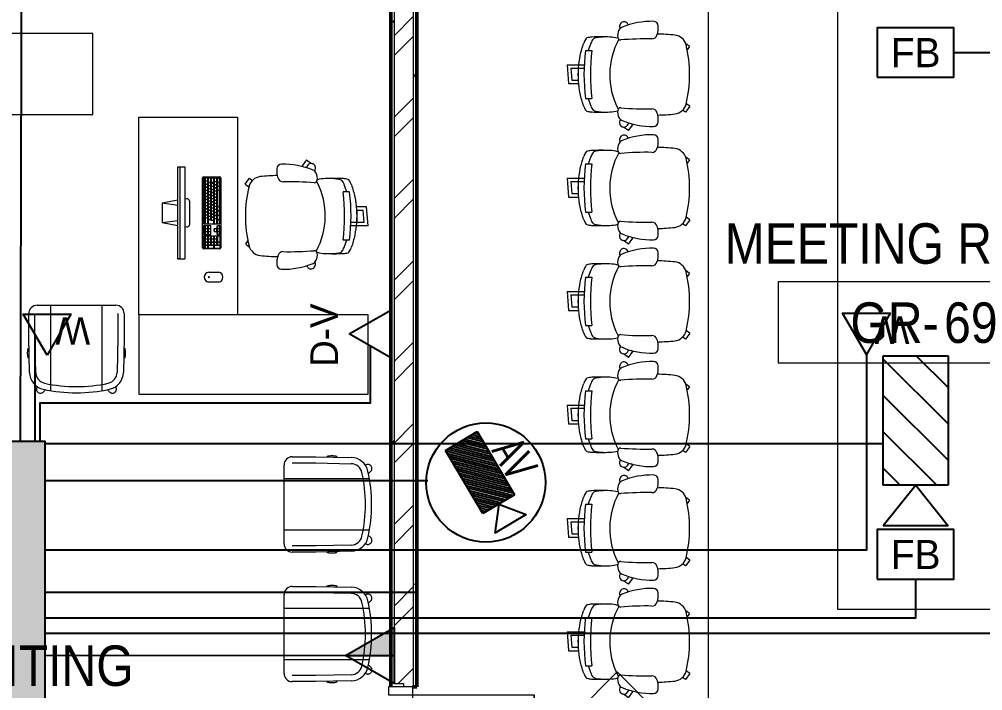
# Model space of a CAD drawing. Header units: millimetres. Extents: x -9358 to 257996, y -67499 to 9117.
# Drawn here: x 8328 to 14272, y -6478 to -2334 of the extents above; entities that cross this region are included whole.
import ezdxf
from ezdxf.enums import TextEntityAlignment as Align

# ---------------------------------------------------------------- set-up
doc = ezdxf.new("R2010")
doc.units = ezdxf.units.MM
doc.header["$LTSCALE"] = 1000
for name, color, linetype, lineweight in [('123', 2, 'Continuous', 9), ('A-DOOR', 8, 'Continuous', 9), ('A-DOOR-1', 8, 'Continuous', 18), ('A-DOR', 8, 'Continuous', 9), ('A-FRN', 8, 'Continuous', 9), ('A-GEN-MOD', 8, 'Continuous', 9), ('A-ROM-NAM', 8, 'Continuous', 9), ('A-TYP-WAL', 8, 'Continuous', 0), ('A-WAL-CLD', 8, 'Continuous', 9), ('A-WAL-CMU', 8, 'Continuous', 50), ('A-WAL-PAT-1', 8, 'Continuous', 9)]:
    doc.layers.add(name, color=color, linetype=linetype, lineweight=lineweight)
for name, color, linetype in [('CCTV', 4, 'Continuous'), ('DATANET', 4, 'Continuous'), ('E680G_SEC', 40, 'Continuous'), ('E680T_SEC', 2, 'Continuous'), ('LC-CABLE -10', 4, 'Continuous'), ('LC-DA-CIR', 4, 'Continuous'), ('LC-T-OUTLET', 4, 'Continuous')]:
    doc.layers.add(name, color=color, linetype=linetype)
doc.styles.add('Arial_5', font='arial.ttf', dxfattribs={"width": 0.85, "height": 200})
doc.styles.add('ROMANS', font='romans.shx', dxfattribs={"width": 0.75})
pattern_1 = [(0, (0, 0), (812.8, 203.2), [33.528, -576.072, 33.528, -576.072, -3251.2]), (0, (0, 0), (812.8, 203.2), [-1219.2, 33.528, -1185.672, 33.528, -576.072, -1422.4]), (0, (0, 0), (812.8, 203.2), [-3048, 33.528, -372.872, 33.528, -982.472]), (120, (304.8, 101.6), (-582.3764, 602.3054), [33.528, -576.072, 33.528, -576.072, -3251.2]), (120, (304.8, 101.6), (-582.3764, 602.3054), [-1219.2, 33.528, -1185.672, 33.528, -576.072, -1422.4]), (120, (304.8, 101.6), (-582.3764, 602.3054), [-3048, 33.528, -372.872, 33.528, -982.472]), (240, (406.4, 508), (-230.4236, -805.5054), [33.528, -576.072, 33.528, -576.072, -3251.2]), (240, (406.4, 508), (-230.4236, -805.5054), [-1219.2, 33.528, -1185.672, 33.528, -576.072, -1422.4]), (240, (406.4, 508), (-230.4236, -805.5054), [-3048, 33.528, -372.872, 33.528, -982.472])]

# ---------------------------------------------------------------- blocks, each defined once
blk = doc.blocks.new('M_Wall Tag - WALL TAG-12mm-1267109-01-Ground Floor Plan')
at = {"layer": 'A-TYP-WAL'}
for p, q in [((-6, 0), (0, 6)), ((0, 6), (6, 0)), ((-6, 0), (0, -6)), ((6, 0), (0, -6))]:
    blk.add_line(p, q, dxfattribs=at)
blk = doc.blocks.new('D-V BOX')
at = {"layer": 'LC-DA-CIR', "color": 3}
blk.add_lwpolyline([(-236.4, 0), (236.4, 0), (236.4, 305.3), (-236.4, 305.3)], close=True, dxfattribs=at)
blk.add_text('FB', height=180, dxfattribs=at).set_placement((-153.6, 61.4))
blk = doc.blocks.new('D-V')
at = {"color": 3}
blk.add_lwpolyline([(1.2, 256.5), (146.9, 0), (-146.9, 0), (1.2, 256.5)], dxfattribs=at)
at = {"layer": 'CCTV', "color": 2}
blk.add_attdef('D-V', (-225.1, 246.5), '', height=170, dxfattribs=at)
blk = doc.blocks.new('ES-cctv')
for p, q in [((-4, -2), (-4, 2)), ((-4, 2), (4, 2)), ((4, 2), (4, -2)), ((4, 0), (6.5, 2)), ((6.5, 2), (6.5, -2)), ((4, 0), (6.5, -2)), ((4, -2), (-4, -2))]:
    blk.add_line(p, q)
blk = doc.blocks.new('PROJECTOR')
at = {"layer": 'E680G_SEC'}
h = blk.add_hatch(dxfattribs=at)
h.set_pattern_fill('ANSI31', color=1, scale=0.5, style=0)
h.set_pattern_definition([(45, (-650.1887, 115.5964), (-1.122532, 1.122532), [])])
h.paths.add_polyline_path([(10.563, 205.552), (2.563, 205.552), (2.563, 201.552), (10.563, 201.552)])
blk.add_blockref('ES-cctv', (6.563, 203.552), dxfattribs=at)
blk = doc.blocks.new('AV SYSTEM DOOM CAMERA')
h = blk.add_hatch()
h.set_pattern_fill('ANSI31', color=3)
h.set_pattern_definition([(45, (0, 0), (-0.08838835, 0.08838835), [])])
h.paths.add_polyline_path([(2.574, 221.703), (2.574, 219.435), (7.11, 219.435), (7.11, 221.703)])
at = {"color": 3}
for p, q in [((2.574, 219.435), (2.574, 221.703)), ((2.574, 221.703), (7.11, 221.703)), ((7.11, 221.703), (7.11, 219.435)), ((7.11, 220.569), (8.528, 221.703)), ((8.528, 221.703), (8.528, 219.435)), ((7.11, 220.569), (8.528, 219.435)), ((7.11, 219.435), (2.574, 219.435))]:
    blk.add_line(p, q, dxfattribs=at)
blk.add_circle((5.551, 220.569), 3.675, dxfattribs=at)
at = {"layer": 'E680T_SEC', "color": 3, "style": 'ROMANS', "width": 0.75}
blk.add_text('AV', height=2, dxfattribs=at).set_placement((5.195, 222.856), align=Align.MIDDLE_CENTER)
blk = doc.blocks.new('D-W')
at = {"color": 3, "elevation": 0}
blk.add_lwpolyline([(0, 254.5), (146.9, 0), (-146.9, 0), (0, 254.5)], dxfattribs=at)
at = {"layer": 'LC-T-OUTLET', "color": 2}
blk.add_attdef('W', (77.2, 236.3, 0), '', height=170, dxfattribs=at)
blk = doc.blocks.new('DD')
at = {"layer": 'LC-DA-CIR'}
h = blk.add_hatch(color=3, dxfattribs=at)
h.dxf.hatch_style = 1
h.paths.add_polyline_path([(0, 299.4), (0, 0), (172.8, 0)])
at = {"color": 3}
blk.add_lwpolyline([(0, 299.4), (172.8, 0), (-172.8, 0), (0, 299.4)], dxfattribs=at)
at = {"layer": 'LC-DA-CIR', "color": 3}
blk.add_line((0, 299.4), (0, 0), dxfattribs=at)
blk = doc.blocks.new('Task chair 9554N35 - Task chair 9554N35-745676-01-Ground Floor Furniture Plan')
at = {"layer": 'A-FRN'}
for p, q in [((-172.9, 306.8), (-189.9, 284.3)), ((-172.9, 306.8), (-153.2, 293.1)), ((196.3, 309), (180.3, 287)), ((196.3, 309), (233.1, 282.3)), ((233.1, 282.3), (220.5, 265)), ((309.5, -42.5), (303.3, -51.1)), ((346.3, -69.3), (309.5, -42.5)), ((346.3, -69.3), (324.3, -99.6)), ((208.7, -134.6), (213.5, -132.2)), ((-148.6, -333.2), (-148.6, -294.8)), ((148.6, -333.5), (148.6, -294.8)), ((-59.9, -447.8), (-59.9, -341.6)), ((-40.1, -424.9), (-40.1, -342.5)), ((-33.2, -377), (-33.2, -380)), ((-33.2, -380), (34.3, -380)), ((34.3, -418.4), (34.3, -377)), ((56.2, -437.7), (56.2, -375.4)), ((-59.9, -447.8), (56.2, -437.7)), ((-40.1, -424.9), (34.3, -418.4))]:
    blk.add_line(p, q, dxfattribs=at)
for centre, radius, start, end in [((0, -450.7), 759.4, 76.05834, 103.94163), ((-163.7, 208.7), 80, 103.94163, 173.64139), ((163.7, 208.7), 80, 6.35861, 76.05834), ((875.8, 92.8), 1126, 173.64139, 179.13874), ((-875.8, 92.8), 1126, 0.96847, 6.35861), ((157.4, 76.4), 485.9, 178.90131, 202.37717), ((-298.4, 85.1), 30, 94.38503, 178.83074), ((-289.7, -26.9), 142.3, 70.42845, 94.40688), ((-253.5, 75.2), 34, 1.57827, 70.42845), ((1706.6, 39.8), 1926.5, 178.92008, 184.65045), ((-1714.8, 39.8), 1926.5, 355.34955, 1.07992), ((245.3, 75.2), 34, 109.57155, 178.42173), ((281.6, -26.9), 142.3, 102.84069, 109.57155), ((281.6, -26.9), 142.3, 85.59312, 102.84069), ((-165.6, 76.4), 485.9, 337.62283, 1.09869), ((290.2, 85.1), 30, 1.16926, 85.61497), ((-301, -96.7), 25.2, 123.41207, 230.42017), ((-296.1, -90.9), 32.8, 230.42017, 277.57983), ((-270.6, -142.7), 80.3, 115.93952, 123.41207), ((-257.7, -94.4), 37, 202.48154, 245.42433), ((-231.5, -117.1), 18, 277.29162, 2.37389), ((223.3, -117.1), 18, 177.62611, 262.70838), ((249.5, -94.4), 37, 294.57567, 337.51846), ((297.3, -97.1), 27.1, 257.0503, 54.9497), ((266.7, -140.7), 80.4, 54.9497, 66.54385), ((-304.4, -28.7), 95.5, 277.57983, 283.12992), ((-239, -54.3), 81.3, 245.20673, 276.92846), ((-5.9, -191.7), 225.5, 165.01048, 178.08469), ((1.2, 277.4), 461.4, 241.6816, 296.72751), ((230.8, -54.3), 81.3, 263.07154, 294.79327), ((5.9, -191.7), 225.5, 1.91531, 14.48214), ((351.4, 138.5), 268.8, 253.82651, 257.0503), ((1424.9, -239.6), 1657.1, 178.08469, 181.91531), ((192.1, -200.6), 424.1, 181.28036, 189.12463), ((-192.1, -200.6), 424.1, 350.87537, 358.71964), ((-1424.9, -239.6), 1657.1, 358.08469, 1.91531), ((-202, -267.3), 24.7, 181.26499, 228.14341), ((0, 988.3), 1291.7, 263.39468, 276.60532), ((202, -267.3), 24.7, 311.85659, 358.73501), ((18.2, 231.9), 573.4, 248.37033, 253.08596), ((1, 773.4), 1116.7, 262.30125, 277.59325), ((-18.2, 231.9), 573.4, 286.91404, 291.62967)]:
    blk.add_arc(centre, radius, start, end, dxfattribs=at)
for centre, major_axis, ratio, start_param, end_param in [((2833.6, -1083.6), (-3058.7, 867.3), 0.246692, 0.098786, 0.133654), ((-178.1, -286.4), (-48, 16.7), 0.376203, 0.715963, 1.386418), ((178.1, -286.7), (48.1, 16.1), 0.383717, 4.900693, 5.6098), ((-2833.6, -1083.6), (3058.7, 867.3), 0.246692, 6.149531, 6.184399), ((-2839.6, -1069.5), (3064.8, 850.5), 0.246639, 6.151983, 6.185843), ((-182.4, -335.9), (-44.1, 13.7), 0.260293, 0.190015, 1.407049), ((182.6, -337.1), (43.9, 14.1), 0.248418, 4.873403, 6.095378)]:
    blk.add_ellipse(centre, major_axis=major_axis, ratio=ratio, start_param=start_param, end_param=end_param, dxfattribs=at)
blk.add_open_spline([(193.1, -345.6), (180.8, -349.8), (155.9, -357.6), (104.9, -369.7), (39.6, -378.5), (-39.7, -378.4), (-105, -369.4), (-155.9, -357.1), (-180.8, -349.3), (-193.1, -344.9)], degree=3, knots=[0, 0, 0, 0, 0.1, 0.2, 0.4, 0.6, 0.8, 0.9, 1, 1, 1, 1], dxfattribs=at)
blk = doc.blocks.new('table31 - table-1746483-01-Ground Floor Furniture Plan')
at = {"layer": 'A-FRN'}
for p, q in [((10129.1, -3375), (9640.1, -3375)), ((9640.1, -3375), (9640.1, -4179.7)), ((10129.1, -4789.3), (10129.1, -3375)), ((9640.1, -4789.3), (10129.1, -4789.3))]:
    blk.add_line(p, q, dxfattribs=at)
blk = doc.blocks.new('2_Seat_computer_desk_11571 - 2_Seat_computer_desk_11571-761431-01-Ground Floor Furniture Plan')
at = {"layer": 'A-FRN'}
for p, q in [((441, 166.2), (416, 166.2)), ((416, 166.2), (416, 150.3)), ((416, 150.3), (441, 150.3)), ((416, 150.3), (416, 150)), ((441, 150), (416, 150)), ((436, 147.3), (416, 147.3)), ((416, 147.3), (416, 131.4)), ((416, 131.4), (436, 131.4)), ((416, 131.4), (416, 131.1)), ((436, 131.1), (416, 131.1)), ((441, 128.4), (416, 128.4)), ((416, 128.4), (416, 112.5)), ((436, 131.4), (436, 147.3)), ((436, 131.4), (436, 131.1)), ((455, 147.3), (439, 147.3)), ((439, 147.3), (439, 131.4)), ((439, 131.4), (455, 131.4)), ((439, 131.4), (439, 131.1)), ((455, 131.1), (439, 131.1)), ((441, 150.3), (441, 166.2)), ((441, 150.3), (441, 150)), ((441, 112.5), (441, 128.4)), ((465, 166.2), (444, 166.2)), ((444, 166.2), (444, 150.3)), ((444, 150.3), (465, 150.3)), ((444, 150.3), (444, 150)), ((465, 150), (444, 150)), ((465, 128.4), (449, 128.4)), ((449, 128.4), (449, 112.5)), ((455, 131.4), (455, 147.3)), ((455, 131.4), (455, 131.1)), ((474, 147.3), (458, 147.3)), ((458, 147.3), (458, 131.4)), ((458, 131.4), (474, 131.4)), ((458, 131.4), (458, 131.1)), ((474, 131.1), (458, 131.1)), ((465, 150.3), (465, 166.2)), ((465, 150.3), (465, 150)), ((465, 112.5), (465, 128.4)), ((489, 166.2), (468, 166.2)), ((468, 166.2), (468, 150.3)), ((468, 150.3), (489, 150.3)), ((468, 150.3), (468, 150)), ((489, 150), (468, 150)), ((484, 128.4), (468, 128.4)), ((468, 128.4), (468, 112.5)), ((474, 131.4), (474, 147.3)), ((474, 131.4), (474, 131.1)), ((493, 147.3), (477, 147.3)), ((477, 147.3), (477, 131.4)), ((477, 131.4), (493, 131.4)), ((477, 131.4), (477, 131.1)), ((493, 131.1), (477, 131.1)), ((484, 112.5), (484, 128.4)), ((503, 128.4), (487, 128.4)), ((487, 128.4), (487, 112.5)), ((489, 150.3), (489, 166.2)), ((489, 150.3), (489, 150)), ((589, 166.2), (492, 166.2)), ((492, 166.2), (492, 150.3)), ((492, 150.3), (589, 150.3)), ((492, 150.3), (492, 150)), ((589, 150), (492, 150)), ((493, 131.4), (493, 147.3)), ((493, 131.4), (493, 131.1)), ((512, 147.3), (496, 147.3)), ((496, 147.3), (496, 131.4)), ((496, 131.4), (512, 131.4)), ((496, 131.4), (496, 131.1)), ((512, 131.1), (496, 131.1)), ((503, 112.5), (503, 128.4)), ((522, 128.4), (506, 128.4)), ((506, 128.4), (506, 112.5)), ((512, 131.4), (512, 147.3)), ((512, 131.4), (512, 131.1)), ((531, 147.3), (515, 147.3)), ((515, 147.3), (515, 131.4)), ((515, 131.4), (531, 131.4)), ((515, 131.4), (515, 131.1)), ((531, 131.1), (515, 131.1)), ((522, 112.5), (522, 128.4)), ((541, 128.4), (525, 128.4)), ((525, 128.4), (525, 112.5)), ((531, 131.4), (531, 147.3)), ((531, 131.4), (531, 131.1)), ((550, 147.3), (534, 147.3)), ((534, 147.3), (534, 131.4)), ((534, 131.4), (550, 131.4)), ((534, 131.4), (534, 131.1)), ((550, 131.1), (534, 131.1)), ((541, 112.5), (541, 128.4)), ((560, 128.4), (544, 128.4)), ((544, 128.4), (544, 112.5)), ((550, 131.4), (550, 147.3)), ((550, 131.4), (550, 131.1)), ((569, 147.3), (553, 147.3)), ((553, 147.3), (553, 131.4)), ((553, 131.4), (569, 131.4)), ((553, 131.4), (553, 131.1)), ((569, 131.1), (553, 131.1)), ((560, 112.5), (560, 128.4)), ((579, 128.4), (563, 128.4)), ((563, 128.4), (563, 112.5)), ((569, 131.4), (569, 147.3)), ((569, 131.4), (569, 131.1)), ((588, 147.3), (572, 147.3)), ((572, 147.3), (572, 131.4)), ((572, 131.4), (588, 131.4)), ((572, 131.4), (572, 131.1)), ((588, 131.1), (572, 131.1)), ((579, 112.5), (579, 128.4)), ((598, 128.4), (582, 128.4)), ((582, 128.4), (582, 112.5)), ((588, 131.4), (588, 147.3)), ((588, 131.4), (588, 131.1)), ((589, 150.3), (589, 166.2)), ((589, 150.3), (589, 150)), ((607, 147.3), (591, 147.3)), ((591, 147.3), (591, 131.4)), ((591, 131.4), (607, 131.4)), ((591, 131.4), (591, 131.1)), ((607, 131.1), (591, 131.1)), ((592, 166.2), (592, 150.3)), ((616, 166.2), (592, 166.2)), ((592, 150.3), (616, 150.3)), ((592, 150.3), (592, 150)), ((616, 150), (592, 150)), ((598, 112.5), (598, 128.4)), ((617, 128.4), (601, 128.4)), ((601, 128.4), (601, 112.5)), ((607, 131.4), (607, 147.3)), ((607, 131.4), (607, 131.1)), ((626, 147.3), (610, 147.3)), ((610, 147.3), (610, 131.4)), ((610, 131.4), (626, 131.4)), ((610, 131.4), (610, 131.1)), ((626, 131.1), (610, 131.1)), ((616, 150.3), (616, 166.2)), ((616, 150.3), (616, 150)), ((617, 112.5), (617, 128.4)), ((619, 166.2), (619, 150.3)), ((643, 166.2), (619, 166.2)), ((619, 150.3), (643, 150.3)), ((619, 150.3), (619, 150)), ((643, 150), (619, 150)), ((636, 128.4), (620, 128.4)), ((620, 128.4), (620, 112.5)), ((626, 131.4), (626, 147.3)), ((626, 131.4), (626, 131.1)), ((645, 147.3), (629, 147.3)), ((629, 147.3), (629, 131.4)), ((629, 131.4), (645, 131.4)), ((629, 131.4), (629, 131.1)), ((645, 131.1), (629, 131.1)), ((636, 112.5), (636, 128.4)), ((655, 128.4), (639, 128.4)), ((639, 128.4), (639, 112.5)), ((643, 150.3), (643, 166.2)), ((643, 150.3), (643, 150)), ((645, 131.4), (645, 147.3)), ((645, 131.4), (645, 131.1)), ((646, 166.2), (646, 150.3)), ((670, 166.2), (646, 166.2)), ((646, 150.3), (670, 150.3)), ((646, 150.3), (646, 150)), ((670, 150), (646, 150)), ((664, 147.3), (648, 147.3)), ((648, 147.3), (648, 131.4)), ((648, 131.4), (664, 131.4)), ((648, 131.4), (648, 131.1)), ((664, 131.1), (648, 131.1)), ((655, 112.5), (655, 128.4)), ((674, 128.4), (658, 128.4)), ((658, 128.4), (658, 112.5)), ((664, 131.4), (664, 147.3)), ((664, 131.4), (664, 131.1)), ((698, 147.3), (667, 147.3)), ((667, 147.3), (667, 131.4)), ((667, 131.4), (698, 131.4)), ((667, 131.4), (667, 131.1)), ((698, 131.1), (667, 131.1)), ((670, 150.3), (670, 166.2)), ((670, 150.3), (670, 150)), ((673, 166.2), (673, 150.3)), ((698, 166.2), (673, 166.2)), ((673, 150.3), (698, 150.3)), ((673, 150.3), (673, 150)), ((698, 150), (673, 150)), ((674, 112.5), (674, 128.4)), ((698, 128.4), (677, 128.4)), ((677, 128.4), (677, 109.5)), ((698, 150.3), (698, 166.2)), ((698, 150.3), (698, 150)), ((698, 131.4), (698, 147.3)), ((698, 131.4), (698, 131.1)), ((698, 93.5), (698, 128.4)), ((725.5, 166.2), (709.5, 166.2)), ((709.5, 166.2), (709.5, 150.3)), ((709.5, 150.3), (725.5, 150.3)), ((709.5, 150), (709.5, 150.3)), ((725.5, 150), (709.5, 150)), ((725.5, 150.3), (725.5, 166.2)), ((725.5, 150.3), (725.5, 150)), ((744.5, 166.2), (728.5, 166.2)), ((728.5, 166.2), (728.5, 150.3)), ((728.5, 150.3), (744.5, 150.3)), ((728.5, 150), (728.5, 150.3)), ((744.5, 150), (728.5, 150)), ((744.5, 147.3), (728.5, 147.3)), ((728.5, 147.3), (728.5, 131.4)), ((728.5, 131.4), (744.5, 131.4)), ((728.5, 131.1), (728.5, 131.4)), ((744.5, 131.1), (728.5, 131.1)), ((744.5, 150.3), (744.5, 166.2)), ((744.5, 150.3), (744.5, 150)), ((744.5, 131.4), (744.5, 147.3)), ((744.5, 131.4), (744.5, 131.1)), ((763.5, 166.2), (747.5, 166.2)), ((747.5, 166.2), (747.5, 150.3)), ((747.5, 150.3), (763.5, 150.3)), ((747.5, 150.3), (747.5, 150)), ((763.5, 150), (747.5, 150)), ((763.5, 150.3), (763.5, 166.2)), ((763.5, 150), (763.5, 150.3)), ((773.8, 166.5), (773.8, 150.3)), ((808.8, 166.5), (773.8, 166.5)), ((773.8, 150.3), (808.8, 150.3)), ((773.8, 150.3), (773.8, 150)), ((808.8, 150), (773.8, 150)), ((773.8, 147.6), (773.8, 131.4)), ((789.8, 147.6), (773.8, 147.6)), ((773.8, 131.4), (789.8, 131.4)), ((773.8, 131.4), (773.8, 131.1)), ((789.8, 131.1), (773.8, 131.1)), ((773.8, 128.7), (773.8, 112.5)), ((789.8, 128.7), (773.8, 128.7)), ((789.8, 131.4), (789.8, 147.6)), ((789.8, 131.4), (789.8, 131.1)), ((789.8, 112.5), (789.8, 128.7)), ((792.8, 147.6), (792.8, 131.4)), ((808.8, 147.6), (792.8, 147.6)), ((792.8, 131.4), (808.8, 131.4)), ((792.8, 131.4), (792.8, 131.1)), ((808.8, 131.1), (792.8, 131.1)), ((792.8, 128.7), (792.8, 112.5)), ((808.8, 128.7), (792.8, 128.7)), ((808.8, 150.3), (808.8, 166.5)), ((808.8, 150.3), (808.8, 150)), ((808.8, 131.4), (808.8, 147.6)), ((808.8, 131.4), (808.8, 131.1)), ((808.8, 112.5), (808.8, 128.7)), ((811.8, 166.5), (811.8, 150.3)), ((827.8, 166.5), (811.8, 166.5)), ((811.8, 150.3), (827.8, 150.3)), ((811.8, 150.3), (811.8, 150)), ((827.8, 150), (811.8, 150)), ((811.8, 147.6), (811.8, 131.4)), ((827.8, 147.6), (811.8, 147.6)), ((811.8, 131.4), (827.8, 131.4)), ((811.8, 131.4), (811.8, 131.1)), ((827.8, 131.1), (811.8, 131.1)), ((811.8, 128.7), (811.8, 112.5)), ((827.8, 128.7), (811.8, 128.7)), ((827.8, 150.3), (827.8, 166.5)), ((827.8, 150.3), (827.8, 150)), ((827.8, 131.4), (827.8, 147.6)), ((827.8, 131.4), (827.8, 131.1)), ((827.8, 112.5), (827.8, 128.7)), ((830.8, 166.5), (830.8, 131.4)), ((846.8, 166.5), (830.8, 166.5)), ((830.8, 131.4), (846.8, 131.4)), ((830.8, 131.4), (830.8, 131.1)), ((846.8, 131.1), (830.8, 131.1)), ((830.8, 128.7), (830.8, 93.5)), ((846.8, 128.7), (830.8, 128.7)), ((846.8, 131.4), (846.8, 166.5)), ((846.8, 131.4), (846.8, 131.1)), ((846.8, 93.5), (846.8, 128.7)), ((416, 112.5), (441, 112.5)), ((416, 112.5), (416, 112.2)), ((441, 112.2), (416, 112.2)), ((441, 109.5), (416, 109.5)), ((416, 109.5), (416, 93.5)), ((416, 93.5), (441, 93.5)), ((416, 93.5), (416, 93.3)), ((441, 93.3), (416, 93.3)), ((432, 90.8), (416, 90.8)), ((416, 90.8), (416, 74.9)), ((416, 74.9), (432, 74.9)), ((416, 74.9), (416, 74.6)), ((432, 74.6), (416, 74.6)), ((432, 72.6), (416, 72.6)), ((416, 72.6), (416, 64.6)), ((416, 64.6), (432, 64.6)), ((416, 64.6), (416, 64.4)), ((432, 64.4), (416, 64.4)), ((432, 74.9), (432, 90.8)), ((432, 74.9), (432, 74.6)), ((432, 64.6), (432, 72.6)), ((432, 64.6), (432, 64.4)), ((451, 90.8), (435, 90.8)), ((435, 90.8), (435, 74.9)), ((435, 74.9), (451, 74.9)), ((435, 74.9), (435, 74.6)), ((451, 74.6), (435, 74.6)), ((451, 72.6), (435, 72.6)), ((435, 72.6), (435, 64.6)), ((435, 64.6), (451, 64.6)), ((435, 64.6), (435, 64.4)), ((451, 64.4), (435, 64.4)), ((441, 112.5), (441, 112.2)), ((441, 93.5), (441, 109.5)), ((441, 93.5), (441, 93.3)), ((460, 109.5), (444, 109.5)), ((444, 109.5), (444, 93.5)), ((444, 93.5), (460, 93.5)), ((444, 93.5), (444, 93.3)), ((460, 93.3), (444, 93.3)), ((449, 112.5), (465, 112.5)), ((449, 112.5), (449, 112.2)), ((465, 112.2), (449, 112.2)), ((451, 74.9), (451, 90.8)), ((451, 74.9), (451, 74.6)), ((451, 64.6), (451, 72.6)), ((451, 64.6), (451, 64.4)), ((470, 90.8), (454, 90.8)), ((454, 90.8), (454, 74.9)), ((454, 74.9), (470, 74.9)), ((454, 74.9), (454, 74.6)), ((470, 74.6), (454, 74.6)), ((470, 72.6), (454, 72.6)), ((454, 72.6), (454, 64.6)), ((454, 64.6), (470, 64.6)), ((454, 64.6), (454, 64.4)), ((470, 64.4), (454, 64.4)), ((460, 93.5), (460, 109.5)), ((460, 93.5), (460, 93.3)), ((479, 109.5), (463, 109.5)), ((463, 109.5), (463, 93.5)), ((463, 93.5), (479, 93.5)), ((463, 93.5), (463, 93.3)), ((479, 93.3), (463, 93.3)), ((465, 112.5), (465, 112.2)), ((468, 112.5), (484, 112.5)), ((468, 112.5), (468, 112.2)), ((484, 112.2), (468, 112.2)), ((470, 74.9), (470, 90.8)), ((470, 74.9), (470, 74.6)), ((470, 64.6), (470, 72.6)), ((470, 64.6), (470, 64.4)), ((489, 90.8), (473, 90.8)), ((473, 90.8), (473, 74.9)), ((473, 74.9), (489, 74.9)), ((473, 74.9), (473, 74.6)), ((489, 74.6), (473, 74.6)), ((489, 72.6), (473, 72.6)), ((473, 72.6), (473, 64.6)), ((473, 64.6), (489, 64.6)), ((473, 64.6), (473, 64.4)), ((489, 64.4), (473, 64.4)), ((479, 93.5), (479, 109.5)), ((479, 93.5), (479, 93.3)), ((498, 109.5), (482, 109.5)), ((482, 109.5), (482, 93.5)), ((482, 93.5), (498, 93.5)), ((482, 93.5), (482, 93.3)), ((498, 93.3), (482, 93.3)), ((484, 112.5), (484, 112.2)), ((487, 112.5), (503, 112.5)), ((487, 112.5), (487, 112.2)), ((503, 112.2), (487, 112.2)), ((489, 74.9), (489, 90.8)), ((489, 74.9), (489, 74.6)), ((489, 64.6), (489, 72.6)), ((489, 64.6), (489, 64.4)), ((508, 90.8), (492, 90.8)), ((492, 90.8), (492, 74.9)), ((492, 74.9), (508, 74.9)), ((492, 74.9), (492, 74.6)), ((508, 74.6), (492, 74.6)), ((508, 72.6), (492, 72.6)), ((492, 72.6), (492, 64.6)), ((492, 64.6), (508, 64.6)), ((492, 64.6), (492, 64.4)), ((508, 64.4), (492, 64.4)), ((498, 93.5), (498, 109.5)), ((498, 93.5), (498, 93.3)), ((517, 109.5), (501, 109.5)), ((501, 109.5), (501, 93.5)), ((501, 93.5), (517, 93.5)), ((501, 93.5), (501, 93.3)), ((517, 93.3), (501, 93.3)), ((503, 112.5), (503, 112.2)), ((506, 112.5), (522, 112.5)), ((506, 112.5), (506, 112.2)), ((522, 112.2), (506, 112.2)), ((508, 74.9), (508, 90.8)), ((508, 74.9), (508, 74.6)), ((508, 64.6), (508, 72.6)), ((508, 64.6), (508, 64.4)), ((527, 90.8), (511, 90.8)), ((511, 90.8), (511, 74.9)), ((511, 74.9), (527, 74.9)), ((511, 74.9), (511, 74.6)), ((527, 74.6), (511, 74.6)), ((527, 72.6), (511, 72.6)), ((511, 72.6), (511, 64.6)), ((511, 64.6), (527, 64.6)), ((511, 64.6), (511, 64.4)), ((527, 64.4), (511, 64.4)), ((517, 93.5), (517, 109.5)), ((517, 93.5), (517, 93.3)), ((536, 109.5), (520, 109.5)), ((520, 109.5), (520, 93.5)), ((520, 93.5), (536, 93.5)), ((520, 93.5), (520, 93.3)), ((536, 93.3), (520, 93.3)), ((522, 112.5), (522, 112.2)), ((525, 112.5), (541, 112.5)), ((525, 112.5), (525, 112.2)), ((541, 112.2), (525, 112.2)), ((527, 74.9), (527, 90.8)), ((527, 74.9), (527, 74.6)), ((527, 64.6), (527, 72.6)), ((527, 64.6), (527, 64.4)), ((546, 90.8), (530, 90.8)), ((530, 90.8), (530, 74.9)), ((530, 74.9), (546, 74.9)), ((530, 74.9), (530, 74.6)), ((546, 74.6), (530, 74.6)), ((546, 72.6), (530, 72.6)), ((530, 72.6), (530, 64.6)), ((530, 64.6), (546, 64.6)), ((530, 64.6), (530, 64.4)), ((546, 64.4), (530, 64.4)), ((536, 93.5), (536, 109.5)), ((536, 93.5), (536, 93.3)), ((555, 109.5), (539, 109.5)), ((539, 109.5), (539, 93.5)), ((539, 93.5), (555, 93.5)), ((539, 93.5), (539, 93.3)), ((555, 93.3), (539, 93.3)), ((541, 112.5), (541, 112.2)), ((544, 112.5), (560, 112.5)), ((544, 112.5), (544, 112.2)), ((560, 112.2), (544, 112.2)), ((546, 74.9), (546, 90.8)), ((546, 74.9), (546, 74.6)), ((546, 64.6), (546, 72.6)), ((546, 64.6), (546, 64.4)), ((565, 90.8), (549, 90.8)), ((549, 90.8), (549, 74.9)), ((549, 74.9), (565, 74.9)), ((549, 74.9), (549, 74.6)), ((565, 74.6), (549, 74.6)), ((565, 72.6), (549, 72.6)), ((549, 72.6), (549, 64.6)), ((549, 64.6), (565, 64.6)), ((549, 64.6), (549, 64.4)), ((565, 64.4), (549, 64.4)), ((555, 93.5), (555, 109.5)), ((555, 93.5), (555, 93.3)), ((574, 109.5), (558, 109.5)), ((558, 109.5), (558, 93.5)), ((558, 93.5), (574, 93.5)), ((558, 93.5), (558, 93.3)), ((574, 93.3), (558, 93.3)), ((560, 112.5), (560, 112.2)), ((563, 112.5), (579, 112.5)), ((563, 112.5), (563, 112.2)), ((579, 112.2), (563, 112.2)), ((565, 74.9), (565, 90.8)), ((565, 74.9), (565, 74.6)), ((565, 64.6), (565, 72.6)), ((565, 64.6), (565, 64.4)), ((584, 90.8), (568, 90.8)), ((568, 90.8), (568, 74.9)), ((568, 74.9), (584, 74.9)), ((568, 74.9), (568, 74.6)), ((584, 74.6), (568, 74.6)), ((584, 72.6), (568, 72.6)), ((568, 72.6), (568, 64.6)), ((568, 64.6), (584, 64.6)), ((568, 64.6), (568, 64.4)), ((584, 64.4), (568, 64.4)), ((574, 93.5), (574, 109.5)), ((574, 93.5), (574, 93.3)), ((593, 109.5), (577, 109.5)), ((577, 109.5), (577, 93.5)), ((577, 93.5), (593, 93.5)), ((577, 93.5), (577, 93.3)), ((593, 93.3), (577, 93.3)), ((579, 112.5), (579, 112.2)), ((582, 112.5), (598, 112.5)), ((582, 112.5), (582, 112.2)), ((598, 112.2), (582, 112.2)), ((584, 74.9), (584, 90.8)), ((584, 74.9), (584, 74.6)), ((584, 64.6), (584, 72.6)), ((584, 64.6), (584, 64.4)), ((603, 90.8), (587, 90.8)), ((587, 90.8), (587, 74.9)), ((587, 74.9), (603, 74.9)), ((587, 74.9), (587, 74.6)), ((603, 74.6), (587, 74.6)), ((603, 72.6), (587, 72.6)), ((587, 72.6), (587, 64.6)), ((587, 64.6), (603, 64.6)), ((587, 64.6), (587, 64.4)), ((603, 64.4), (587, 64.4)), ((593, 93.5), (593, 109.5)), ((593, 93.5), (593, 93.3)), ((612, 109.5), (596, 109.5)), ((596, 109.5), (596, 93.5)), ((596, 93.5), (612, 93.5)), ((596, 93.5), (596, 93.3)), ((612, 93.3), (596, 93.3)), ((598, 112.5), (598, 112.2)), ((601, 112.5), (617, 112.5)), ((601, 112.5), (601, 112.2)), ((617, 112.2), (601, 112.2)), ((603, 74.9), (603, 90.8)), ((603, 74.9), (603, 74.6)), ((603, 64.6), (603, 72.6)), ((603, 64.6), (603, 64.4)), ((622, 90.8), (606, 90.8)), ((606, 90.8), (606, 74.9)), ((606, 74.9), (622, 74.9)), ((606, 74.9), (606, 74.6)), ((622, 74.6), (606, 74.6)), ((622, 72.6), (606, 72.6)), ((606, 72.6), (606, 64.6)), ((606, 64.6), (622, 64.6)), ((606, 64.6), (606, 64.4)), ((622, 64.4), (606, 64.4)), ((612, 93.5), (612, 109.5)), ((612, 93.5), (612, 93.3)), ((631, 109.5), (615, 109.5)), ((615, 109.5), (615, 93.5)), ((615, 93.5), (631, 93.5)), ((615, 93.5), (615, 93.3)), ((631, 93.3), (615, 93.3)), ((617, 112.5), (617, 112.2)), ((620, 112.5), (636, 112.5)), ((620, 112.5), (620, 112.2)), ((636, 112.2), (620, 112.2)), ((622, 74.9), (622, 90.8)), ((622, 74.9), (622, 74.6)), ((622, 64.6), (622, 72.6)), ((622, 64.6), (622, 64.4)), ((641, 90.8), (625, 90.8)), ((625, 90.8), (625, 74.9)), ((625, 74.9), (641, 74.9)), ((625, 74.9), (625, 74.6)), ((641, 74.6), (625, 74.6)), ((641, 72.6), (625, 72.6)), ((625, 72.6), (625, 64.6)), ((625, 64.6), (641, 64.6)), ((625, 64.6), (625, 64.4)), ((641, 64.4), (625, 64.4)), ((631, 93.5), (631, 109.5)), ((631, 93.5), (631, 93.3)), ((650, 109.5), (634, 109.5)), ((634, 109.5), (634, 93.5)), ((634, 93.5), (650, 93.5)), ((634, 93.5), (634, 93.3)), ((650, 93.3), (634, 93.3)), ((636, 112.5), (636, 112.2)), ((639, 112.5), (655, 112.5)), ((639, 112.5), (639, 112.2)), ((655, 112.2), (639, 112.2)), ((641, 74.9), (641, 90.8)), ((641, 74.9), (641, 74.6)), ((641, 64.6), (641, 72.6)), ((641, 64.6), (641, 64.4)), ((660, 90.8), (644, 90.8)), ((644, 90.8), (644, 74.9)), ((644, 74.9), (660, 74.9)), ((644, 74.9), (644, 74.6)), ((660, 74.6), (644, 74.6)), ((660, 72.6), (644, 72.6)), ((644, 72.6), (644, 64.6)), ((644, 64.6), (660, 64.6)), ((644, 64.6), (644, 64.4)), ((660, 64.4), (644, 64.4)), ((650, 93.5), (650, 109.5)), ((650, 93.5), (650, 93.3)), ((669, 109.5), (653, 109.5)), ((653, 109.5), (653, 93.5)), ((653, 93.5), (669, 93.5)), ((653, 93.5), (653, 93.3)), ((669, 93.3), (653, 93.3)), ((655, 112.5), (655, 112.2)), ((658, 112.5), (674, 112.5)), ((658, 112.5), (658, 112.2)), ((674, 112.2), (658, 112.2)), ((660, 74.9), (660, 90.8)), ((660, 74.9), (660, 74.6)), ((660, 64.6), (660, 72.6)), ((660, 64.6), (660, 64.4)), ((663, 91.1), (663, 74.9)), ((698, 91.1), (663, 91.1)), ((663, 74.9), (698, 74.9)), ((663, 74.9), (663, 74.6)), ((698, 74.6), (663, 74.6)), ((679, 72.6), (663, 72.6)), ((663, 72.6), (663, 64.6)), ((663, 64.6), (679, 64.6)), ((663, 64.6), (663, 64.4)), ((679, 64.4), (663, 64.4)), ((669, 93.5), (669, 109.5)), ((669, 93.5), (669, 93.3)), ((672, 109.5), (672, 93.5)), ((677, 109.5), (672, 109.5)), ((672, 93.5), (698, 93.5)), ((672, 93.5), (672, 93.3)), ((698, 93.3), (672, 93.3)), ((674, 112.5), (674, 112.2)), ((679, 64.6), (679, 72.6)), ((679, 64.6), (679, 64.4)), ((698, 72.6), (682, 72.6)), ((682, 72.6), (682, 64.6)), ((682, 64.6), (698, 64.6)), ((682, 64.6), (682, 64.4)), ((698, 64.4), (682, 64.4)), ((698, 93.5), (698, 93.3)), ((698, 74.9), (698, 91.1)), ((698, 74.9), (698, 74.6)), ((698, 64.6), (698, 72.6)), ((698, 64.6), (698, 64.4)), ((725.5, 109.5), (709.5, 109.5)), ((709.5, 109.5), (709.5, 93.5)), ((709.5, 93.5), (725.5, 93.5)), ((709.5, 93.3), (709.5, 93.5)), ((725.5, 93.3), (709.5, 93.3)), ((709.5, 91.1), (709.5, 74.9)), ((725.5, 91.1), (709.5, 91.1)), ((709.5, 74.9), (725.5, 74.9)), ((709.5, 74.9), (709.5, 74.6)), ((725.5, 74.6), (709.5, 74.6)), ((725.5, 72.6), (709.5, 72.6)), ((709.5, 72.6), (709.5, 64.6)), ((709.5, 64.6), (725.5, 64.6)), ((709.5, 64.6), (709.5, 64.4)), ((725.5, 64.4), (709.5, 64.4)), ((725.5, 93.5), (725.5, 109.5)), ((725.5, 93.5), (725.5, 93.3)), ((725.5, 74.9), (725.5, 91.1)), ((725.5, 74.9), (725.5, 74.6)), ((725.5, 64.6), (725.5, 72.6)), ((725.5, 64.6), (725.5, 64.4)), ((744.5, 109.5), (728.5, 109.5)), ((728.5, 109.5), (728.5, 93.5)), ((728.5, 93.5), (744.5, 93.5)), ((728.5, 93.3), (728.5, 93.5)), ((744.5, 93.3), (728.5, 93.3)), ((728.5, 91.1), (728.5, 74.9)), ((744.5, 91.1), (728.5, 91.1)), ((728.5, 74.9), (744.5, 74.9)), ((728.5, 74.9), (728.5, 74.6)), ((744.5, 74.6), (728.5, 74.6)), ((744.5, 72.6), (728.5, 72.6)), ((728.5, 72.6), (728.5, 64.6)), ((728.5, 64.6), (744.5, 64.6)), ((728.5, 64.6), (728.5, 64.4)), ((744.5, 64.4), (728.5, 64.4)), ((744.5, 93.5), (744.5, 109.5)), ((744.5, 93.5), (744.5, 93.3)), ((744.5, 74.9), (744.5, 91.1)), ((744.5, 74.9), (744.5, 74.6)), ((744.5, 64.6), (744.5, 72.6)), ((744.5, 64.6), (744.5, 64.4)), ((763.5, 109.5), (747.5, 109.5)), ((747.5, 109.5), (747.5, 93.5)), ((747.5, 93.5), (763.5, 93.5)), ((747.5, 93.5), (747.5, 93.3)), ((763.5, 93.3), (747.5, 93.3)), ((747.5, 91.1), (747.5, 74.9)), ((763.5, 91.1), (747.5, 91.1)), ((747.5, 74.9), (763.5, 74.9)), ((747.5, 74.9), (747.5, 74.6)), ((763.5, 74.6), (747.5, 74.6)), ((763.5, 72.6), (747.5, 72.6)), ((747.5, 72.6), (747.5, 64.6)), ((747.5, 64.6), (763.5, 64.6)), ((747.5, 64.6), (747.5, 64.4)), ((763.5, 64.4), (747.5, 64.4)), ((763.5, 93.5), (763.5, 109.5)), ((763.5, 93.3), (763.5, 93.5)), ((763.5, 74.9), (763.5, 91.1)), ((763.5, 74.9), (763.5, 74.6)), ((763.5, 64.6), (763.5, 72.6)), ((763.5, 64.6), (763.5, 64.4)), ((773.8, 112.5), (789.8, 112.5)), ((773.8, 112.5), (773.8, 112.2)), ((789.8, 112.2), (773.8, 112.2)), ((773.8, 109.8), (773.8, 93.5)), ((789.8, 109.8), (773.8, 109.8)), ((773.8, 93.5), (789.8, 93.5)), ((773.8, 93.5), (773.8, 93.3)), ((789.8, 93.3), (773.8, 93.3)), ((773.8, 91.1), (773.8, 74.9)), ((789.8, 91.1), (773.8, 91.1)), ((773.8, 74.9), (789.8, 74.9)), ((773.8, 74.9), (773.8, 74.6)), ((789.8, 74.6), (773.8, 74.6)), ((789.8, 72.6), (773.8, 72.6)), ((773.8, 72.6), (773.8, 64.6)), ((773.8, 64.6), (789.8, 64.6)), ((773.8, 64.6), (773.8, 64.4)), ((789.8, 64.4), (773.8, 64.4)), ((789.8, 112.5), (789.8, 112.2)), ((789.8, 93.5), (789.8, 109.8)), ((789.8, 93.5), (789.8, 93.3)), ((789.8, 74.9), (789.8, 91.1)), ((789.8, 74.9), (789.8, 74.6)), ((789.8, 64.6), (789.8, 72.6)), ((789.8, 64.6), (789.8, 64.4)), ((792.8, 112.5), (808.8, 112.5)), ((792.8, 112.5), (792.8, 112.2)), ((808.8, 112.2), (792.8, 112.2)), ((792.8, 109.8), (792.8, 93.5)), ((808.8, 109.8), (792.8, 109.8)), ((792.8, 93.5), (808.8, 93.5)), ((792.8, 93.5), (792.8, 93.3)), ((808.8, 93.3), (792.8, 93.3)), ((792.8, 91.1), (792.8, 74.9)), ((808.8, 91.1), (792.8, 91.1)), ((792.8, 74.9), (808.8, 74.9)), ((792.8, 74.9), (792.8, 74.6)), ((808.8, 74.6), (792.8, 74.6)), ((808.8, 72.6), (792.8, 72.6)), ((792.8, 72.6), (792.8, 64.6)), ((792.8, 64.6), (808.8, 64.6)), ((792.8, 64.6), (792.8, 64.4)), ((808.8, 64.4), (792.8, 64.4)), ((808.8, 112.5), (808.8, 112.2)), ((808.8, 93.5), (808.8, 109.8)), ((808.8, 93.5), (808.8, 93.3)), ((808.8, 74.9), (808.8, 91.1)), ((808.8, 74.9), (808.8, 74.6)), ((808.8, 64.6), (808.8, 72.6)), ((808.8, 64.6), (808.8, 64.4)), ((811.8, 112.5), (827.8, 112.5)), ((811.8, 112.5), (811.8, 112.2)), ((827.8, 112.2), (811.8, 112.2)), ((811.8, 109.8), (811.8, 93.5)), ((827.8, 109.8), (811.8, 109.8)), ((811.8, 93.5), (827.8, 93.5)), ((811.8, 93.5), (811.8, 93.3)), ((827.8, 93.3), (811.8, 93.3)), ((811.8, 91.1), (811.8, 74.9)), ((827.8, 91.1), (811.8, 91.1)), ((811.8, 74.9), (827.8, 74.9)), ((811.8, 74.9), (811.8, 74.6)), ((827.8, 74.6), (811.8, 74.6)), ((827.8, 72.6), (811.8, 72.6)), ((811.8, 72.6), (811.8, 64.6)), ((811.8, 64.6), (827.8, 64.6)), ((811.8, 64.6), (811.8, 64.4)), ((827.8, 64.4), (811.8, 64.4)), ((827.8, 112.5), (827.8, 112.2)), ((827.8, 93.5), (827.8, 109.8)), ((827.8, 93.5), (827.8, 93.3)), ((827.8, 74.9), (827.8, 91.1)), ((827.8, 74.9), (827.8, 74.6)), ((827.8, 64.6), (827.8, 72.6)), ((827.8, 64.6), (827.8, 64.4)), ((830.8, 93.5), (846.8, 93.5)), ((830.8, 93.5), (830.8, 93.3)), ((846.8, 93.3), (830.8, 93.3)), ((830.8, 91.1), (830.8, 74.9)), ((846.8, 91.1), (830.8, 91.1)), ((830.8, 74.9), (846.8, 74.9)), ((830.8, 74.9), (830.8, 74.6)), ((846.8, 74.6), (830.8, 74.6)), ((846.8, 72.6), (830.8, 72.6)), ((830.8, 72.6), (830.8, 64.6)), ((830.8, 64.6), (846.8, 64.6)), ((830.8, 64.6), (830.8, 64.4)), ((846.8, 64.4), (830.8, 64.4)), ((846.8, 93.5), (846.8, 93.3)), ((846.8, 74.9), (846.8, 91.1)), ((846.8, 74.9), (846.8, 74.6)), ((846.8, 64.6), (846.8, 72.6)), ((846.8, 64.6), (846.8, 64.4)), ((345.4, -92.9), (345.4, -49.7)), ((345.4, -49.7), (914.3, -49.7)), ((543.6, -37.6), (545.7, -49.7)), ((556.1, -22.7), (703.6, -22.7)), ((714, -49.7), (716.1, -37.6)), ((914.3, -92.9), (914.3, -49.7)), ((345.4, -92.9), (345.4, -81.2)), ((345.4, -81.2), (914.3, -81.2)), ((914.3, -92.9), (345.4, -92.9)), ((914.3, -92.9), (345.4, -92.9)), ((552, -92.9), (570.4, -189.7)), ((583.7, -92.9), (570.4, -189.7)), ((689.3, -189.7), (676, -92.9)), ((689.3, -189.7), (707.7, -92.9)), ((914.3, -81.2), (914.3, -92.9)), ((570.4, -189.7), (689.3, -189.7))]:
    blk.add_line(p, q, dxfattribs=at)
for centre, radius, start, end in [((1026.7, 98.2), 3.16, 0, 180), ((1026.7, 98.2), 3.16, 180, 360), ((556.1, -35.4), 12.7, 90, 190), ((703.6, -35.4), 12.7, 350, 90)]:
    blk.add_arc(centre, radius, start, end, dxfattribs=at)
at = {"layer": 'A-GEN-MOD'}
for p, q in [((407.7, 64.7), (407.7, 165.9)), ((414, 172.2), (845.6, 172.2)), ((852, 165.9), (852, 64.7)), ((995, 95), (995, 158.5)), ((1058.5, 158.5), (1058.5, 95)), ((845.6, 58.4), (414, 58.4))]:
    blk.add_line(p, q, dxfattribs=at)
for centre, radius, start, end in [((1026.7, 151.4), 32.5, 12.68038, 167.31962), ((414, 165.9), 6.35, 90, 180), ((845.6, 165.9), 6.35, 0, 90), ((414, 64.7), 6.35, 180, 270), ((845.6, 64.7), 6.35, 270, 0), ((1026.7, 102.2), 32.5, 192.68038, 347.31962)]:
    blk.add_arc(centre, radius, start, end, dxfattribs=at)
blk = doc.blocks.new('Haworth_Worksurface_Reside-Rectangular2 - 60_ x 30_ 2-793662-01-Ground Floor Furniture Plan')
at = {"layer": 'A-FRN'}
for p, q in [((-609.6, 304.8), (609.6, 304.8)), ((-609.6, -304.8), (-609.6, 304.8)), ((609.6, 304.8), (609.6, -304.8)), ((609.6, -304.8), (-609.6, -304.8))]:
    blk.add_line(p, q, dxfattribs=at)
blk = doc.blocks.new('Scoop_Conference_Swivel_Chair_14893 - Scoop_Conference_Swivel_Chair_14893-748504-01-Ground Floor Furniture Plan')
at = {"layer": 'A-FRN'}
for p, q in [((-158.6, 336.1), (-158.6, -190.7)), ((158.6, 336.1), (158.6, -190.7)), ((-293.9, 5.1), (-289.4, 224)), ((-255.8, 4.7), (-251.3, 223.2)), ((251.3, 223.2), (255.8, 4.7)), ((289.4, 224), (293.9, 5.1)), ((-291.2, 134.7), (-296, 134.7)), ((296, 134.7), (291.2, 134.7)), ((-296, 74.7), (-292.5, 74.7)), ((292.5, 74.7), (296, 74.7)), ((-293.9, -139.9), (-293.9, 5.1)), ((-255.8, -139.9), (-255.8, 4.7)), ((255.8, 4.7), (255.8, -139.9)), ((293.9, 5.1), (293.9, -139.9)), ((243.1, -190.7), (-243.1, -190.7))]:
    blk.add_line(p, q, dxfattribs=at)
for centre, radius, start, end in [((-181.4, 221.7), 107.9, 102.35173, 178.80744), ((-221.9, 326.6), 24.9, 171, 174.76718), ((-221.9, 326.6), 24.9, 135, 138.48477), ((-221.9, 326.6), 24.9, 131.51252, 135), ((-221.9, 326.6), 24.9, 95.23535, 99), ((0, -606.8), 956.1, 77.64827, 102.35173), ((0, -606.8), 918, 77.64827, 102.35173), ((181.4, 221.7), 108, 1.19256, 77.64827), ((-181.4, 221.7), 69.8, 102.35173, 178.80744), ((181.4, 221.7), 69.9, 1.19256, 77.64827), ((-243.1, -139.9), 50.8, 180, 270), ((243.1, -139.9), 50.8, 270, 0)]:
    blk.add_arc(centre, radius, start, end, dxfattribs=at)
for points, knots in [([(-204.3, 344.2), (-205.8, 345.7), (-208.4, 347.6), (-212.2, 349.6), (-215.3, 350.6), (-218.5, 351.3), (-222.8, 351.6), (-229, 350.8), (-236.4, 347.4), (-242.7, 341.1), (-246.4, 333), (-247.1, 324.2), (-245, 316.6), (-242.4, 312.5), (-241.2, 310.9)], [-1, -1, -1, -1, -0.9166667, -0.875, -0.8333333, -0.7916667, -0.75, -0.6666667, -0.5555556, -0.4444444, -0.3333333, -0.2222222, -0.1111111, -0.0331931, -0.0331931, -0.0331931, -0.0331931]), ([(239.5, 344.2), (237.5, 346.2), (232.8, 349.5), (223.6, 352), (215.1, 351), (208.5, 347.7), (205.6, 345.4), (204.3, 344.2)], [-1, -1, -1, -1, -0.785714, -0.571429, -0.285714, -0.142857, 0, 0, 0, 0]), ([(241.2, 310.9), (243.1, 313.2), (245, 316.7), (246.3, 321.5), (246.9, 325.4), (246.7, 331), (244.5, 337.9), (241.3, 342.3), (239.5, 344.2)], [-0.9333886, -0.9333886, -0.9333886, -0.9333886, -0.7, -0.625, -0.55, -0.4, -0.2, 0, 0, 0, 0]), ([(-296, 74.7), (-296.5, 74.7), (-297.2, 75.6), (-298.3, 78.5), (-299, 81.5), (-299.8, 85.2), (-300.6, 91), (-301.3, 99.3), (-301.3, 110), (-300.6, 118.4), (-299.8, 124.1), (-299, 127.8), (-298.3, 130.8), (-297.2, 133.8), (-296.5, 134.7), (-296, 134.7)], [-1, -1, -1, -1, -0.888889, -0.833333, -0.777778, -0.722222, -0.666667, -0.555556, -0.444444, -0.333333, -0.277778, -0.222222, -0.166667, -0.111111, 0, 0, 0, 0]), ([(296, 134.7), (296.5, 134.7), (297.2, 133.8), (298.3, 130.8), (299, 127.8), (299.8, 124.1), (300.6, 118.4), (301.3, 110), (301.3, 99.3), (300.6, 91), (299.8, 85.2), (299, 81.5), (298.3, 78.5), (297.2, 75.6), (296.5, 74.7), (296, 74.7)], [-1, -1, -1, -1, -0.888889, -0.833333, -0.777778, -0.722222, -0.666667, -0.555556, -0.444444, -0.333333, -0.277778, -0.222222, -0.166667, -0.111111, 0, 0, 0, 0])]:
    blk.add_open_spline(points, degree=3, knots=knots, dxfattribs=at)
for points in [[(-189.8, 329.6), (-194.6, 334.4), (-199.5, 339.3), (-204.3, 344.2)], [(204.3, 344.2), (199.5, 339.3), (194.6, 334.4), (189.8, 329.6)]]:
    blk.add_open_spline(points, degree=3, dxfattribs=at)
blk = doc.blocks.new('main metting table 6th fliir - main metting table 6th fliir-1746986-01-Ground Floor Furniture Plan')
at = {"layer": 'A-FRN'}
for p, q in [((14697.5, -1248.9), (12097.5, -1248.9)), ((12097.5, -1248.9), (12097.5, -6629.4)), ((14697.5, -6629.4), (14697.5, -1248.9)), ((12897.5, -5829.4), (12897.5, -2048.9)), ((12897.5, -2048.9), (13897.5, -2048.9)), ((13897.5, -2048.9), (13897.5, -5829.4)), ((13897.5, -5829.4), (12897.5, -5829.4)), ((12097.5, -6629.4), (14697.5, -6629.4))]:
    blk.add_line(p, q, dxfattribs=at)
blk = doc.blocks.new('M_Door-Passage-Double-Flush - Double wooden door 1600x2200-2594677-01-Ground Floor Furniture Plan')
at = {"layer": 'A-DOOR'}
for centre, start, end in [((-750, 61.35), 0, 90), ((750, 61.35), 90, 180)]:
    blk.add_arc(centre, 750, start, end, dxfattribs=at)
at = {"layer": 'A-DOOR-1'}
for p, q in [((-750, 61.35), (-750, 811.35)), ((-750, 811.35), (-705, 811.35)), ((-705, 811.35), (-705, 61.35)), ((750, 811.35), (705, 811.35)), ((705, 811.35), (705, 61.35)), ((750, 61.35), (750, 811.35)), ((-750, 61.35), (-800, 61.35)), ((-800, 61.35), (-800, -88.65)), ((-750, -88.65), (-750, 61.35)), ((-705, 61.35), (-750, 61.35)), ((705, 61.35), (750, 61.35)), ((750, 61.35), (750, -88.65)), ((800, 61.35), (750, 61.35)), ((800, -88.65), (800, 61.35)), ((-800, -88.65), (-750, -88.65)), ((750, -88.65), (800, -88.65))]:
    blk.add_line(p, q, dxfattribs=at)
blk = doc.blocks.new('M_Room Tag_Small - M_Room Tag_Small-919701-01-Ground Floor Furniture Plan')
at = {"layer": 'A-ROM-NAM'}
for p, q in [((9, 2.5), (-9, 2.5)), ((-9, 2.5), (-9, -2.5)), ((9, -2.5), (9, 2.5)), ((-9, -2.5), (9, -2.5))]:
    blk.add_line(p, q, dxfattribs=at)
blk = doc.blocks.new('G')
at = {"layer": 'A-WAL-PAT-1'}
h = blk.add_hatch(dxfattribs=at)
h.set_pattern_fill('FP_2', color=256, style=0, pattern_type=2)
h.set_pattern_definition(pattern_1)
h.paths.add_polyline_path([(10620, -8289.5), (10640, -8289.5), (10640, -7925), (10700, -7925), (10700, -7905), (10620, -7905)], flags=0)
h.paths.add_polyline_path([(10700, -6305), (10700, -6285), (10640, -6285), (10640, -170), (10620, -170), (10620, -6305)], flags=0)
h = blk.add_hatch(dxfattribs=at)
h.set_pattern_fill('FP_1', color=256, style=0, pattern_type=2)
h.set_pattern_definition([(45, (0, 0), (-251.447, 251.447), []), (45, (0, 381), (-251.447, 251.447), [])])
h.paths.add_polyline_path([(10760, -8259.5), (10760, -7905), (10700, -7905), (10700, -7925), (10640, -7925), (10640, -8259.5)], flags=0)
h.paths.add_polyline_path([(10760, -6305), (10760, -150), (10640, -150), (10640, -6285), (10700, -6285), (10700, -6305), (10755, -6305)], flags=0)
h = blk.add_hatch(dxfattribs=at)
h.set_pattern_fill('FP_2', color=256, style=0, pattern_type=2)
h.set_pattern_definition(pattern_1)
h.paths.add_polyline_path([(10760, -8289.5), (10780, -8289.5), (10780, -8279.5), (10640, -8279.5), (10640, -8289.5)], flags=0)
h.paths.add_polyline_path([(10760, -8139.5), (10780, -8139.5), (10780, -7905), (10760, -7905)], flags=0)
h.paths.add_polyline_path([(10760, -6305), (10780, -6305), (10780, -170), (10760, -170), (10760, -6136)], flags=0)
at = {"layer": 'A-WAL-CLD'}
for p, q in [((10640, -150), (10640, -6285)), ((10760, -6305), (10760, -150)), ((10640, -6285), (10700, -6285)), ((10700, -6305), (10700, -6285))]:
    blk.add_line(p, q, dxfattribs=at)
at = {"layer": 'A-WAL-CMU'}
for p, q in [((10620, -170), (10620, -6305)), ((10780, -6305), (10780, -170)), ((10755, -6305), (10780, -6305))]:
    blk.add_line(p, q, dxfattribs=at)
at = {"layer": 'A-DOR', "rotation": 270.0000000000002}
blk.add_blockref('M_Door-Passage-Double-Flush - Double wooden door 1600x2200-2594677-01-Ground Floor Furniture Plan', (10693.7, -7105), dxfattribs=at)
at = {"layer": 'A-FRN'}
blk.add_blockref('main metting table 6th fliir - main metting table 6th fliir-1746986-01-Ground Floor Furniture Plan', (480, 0), dxfattribs=at)
for name, p, rotation in [('Task chair 9554N35 - Task chair 9554N35-745676-01-Ground Floor Furniture Plan', (12155, -2526.8), 270.0000000000002), ('Haworth_Worksurface_Reside-Rectangular2 - 60_ x 30_ 2-793662-01-Ground Floor Furniture Plan', (9370, -3400.4), 89.99999999995897), ('Task chair 9554N35 - Task chair 9554N35-745676-01-Ground Floor Furniture Plan', (12155, -3226.8), 270.0000000000002), ('Task chair 9554N35 - Task chair 9554N35-745676-01-Ground Floor Furniture Plan', (10031.7, -3400.4), 89.99999999995941), ('2_Seat_computer_desk_11571 - 2_Seat_computer_desk_11571-761431-01-Ground Floor Furniture Plan', (9400, -2750.8), 269.9999999998791), ('Task chair 9554N35 - Task chair 9554N35-745676-01-Ground Floor Furniture Plan', (12155, -3926.8), 270.0000000000002), ('Scoop_Conference_Swivel_Chair_14893 - Scoop_Conference_Swivel_Chair_14893-748504-01-Ground Floor Furniture Plan', (8681, -4141.9), 179.9999650682396), ('table31 - table-1746483-01-Ground Floor Furniture Plan', (13854.5, 5630.1), 270.0000000000001), ('Task chair 9554N35 - Task chair 9554N35-745676-01-Ground Floor Furniture Plan', (12155, -4626.8), 270.0000000000002), ('Scoop_Conference_Swivel_Chair_14893 - Scoop_Conference_Swivel_Chair_14893-748504-01-Ground Floor Furniture Plan', (10152.2, -5180), 269.9999650676527), ('Task chair 9554N35 - Task chair 9554N35-745676-01-Ground Floor Furniture Plan', (12155, -5326.8), 270.0000000000002), ('Scoop_Conference_Swivel_Chair_14893 - Scoop_Conference_Swivel_Chair_14893-748504-01-Ground Floor Furniture Plan', (10152.2, -5980), 269.9999650676527), ('Task chair 9554N35 - Task chair 9554N35-745676-01-Ground Floor Furniture Plan', (12155, -6026.8), 270.0000000000002)]:
    blk.add_blockref(name, p, dxfattribs=dict(at, rotation=rotation))
at = {"layer": 'A-ROM-NAM', "xscale": 99.99999999999991, "yscale": 99.99999999999991, "zscale": 99.99999999999991}
for p in [(7882.1, -2523), (13910.5, -4056.4)]:
    blk.add_blockref('M_Room Tag_Small - M_Room Tag_Small-919701-01-Ground Floor Furniture Plan', p, dxfattribs=at)
at = {"layer": 'A-ROM-NAM', "char_height": 250, "attachment_point": 1, "style": 'Arial_5'}
for s, insert, width in [('MEETING ROOM', (12679.9, -3444.7), 3015.948), ('GR-', (13455.7, -3933.2), 699.873), ('69', (14033.2, -3933.2), 418.481), ('WAITING', (7764.5, -6050.4), 1652.278)]:
    blk.add_mtext(s, dxfattribs=dict(at, insert=insert, width=width))
blk = doc.blocks.new('datatray')
at = {"layer": '123'}
h = blk.add_hatch(color=4, dxfattribs=at)
h.dxf.hatch_style = 1
h.paths.add_polyline_path([(302434, -43813.9), (311773, -43813.9), (311773, -43513.9), (311473, -43513.9), (301671, -43513.9), (301671, -38365), (301471, -38365), (301100, -38365), (301100, -38565), (301471, -38565), (301471, -43513.9), (287538, -43513.9), (287538, -38565), (287909, -38565), (287909, -38365), (287538, -38365), (287338, -38365), (287338, -43513.9), (277443, -43513.9), (277443, -4790), (277143, -4790), (277143, -43813.9), (301834, -43813.9), (301852.6, -52052), (299770, -52052), (299770, -52652), (301854, -52652), (302454, -52652)])
h.paths.add_polyline_path([(311773, -4790), (311473, -4790), (311473, -43513.9), (311773, -43513.9)])
at = {"layer": 'LC-CABLE -10', "color": 4}
blk.add_lwpolyline([(277143, -43813.9), (277143, -4790), (277443, -4790), (277443, -43513.9)], dxfattribs=at)

msp = doc.modelspace()

# ---------------------------------------------------------------- block references
msp.add_blockref('G', (0, -148.1))

# ---------------------------------------------------------------- next in the draw order: linework, layer by layer
at = {"layer": 'DATANET', "color": 3, "ltscale": 50}
msp.add_line((8425.2, -4294.6), (8425.2, -4938.1), dxfattribs=at)
at = {"layer": 'DATANET', "color": 3, "ltscale": 0.05}
msp.add_line((10780, -5871.1), (8485, -5871.1), dxfattribs=at)
at = {"layer": 'DATANET', "color": 3}
for points in [[(8336.4, -4938.1), (8346, -924), (10365, -921), (10358, -576)], [(14094, -2538.4), (14576, -2538.4), (14576, -6124.1), (8485, -6124.1)], [(10492.8, -4349.5), (10492.8, -4704.1), (8456, -4704.1), (8456, -4938.1)], [(13658, -4954.9), (8485, -4954.9)], [(10849, -5181.9), (8485, -5181.9)], [(13857.6, -5788.7), (13857.6, -6029.4), (8493, -6029.4)], [(10340.6, -6260.2), (8486, -6263.2)]]:
    msp.add_lwpolyline(points, dxfattribs=at)
at = {"layer": 'DATANET', "color": 3, "ltscale": 50}
msp.add_lwpolyline([(13554, -4402.3), (13554, -5611.1), (8485, -5611.1)], dxfattribs=at)

# ---------------------------------------------------------------- next in the draw order: block references
at = {"layer": 'A-TYP-WAL', "xscale": 99.99999999999991, "yscale": 99.99999999999991, "zscale": 99.99999999999991}
msp.add_blockref('M_Wall Tag - WALL TAG-12mm-1267109-01-Ground Floor Plan', (12016.9, -6962.3), dxfattribs=at)
at = {"layer": 'DATANET', "color": 3}
for p in [(13857.6, -2691.1), (13857.6, -5788.7)]:
    msp.add_blockref('D-V BOX', p, dxfattribs=at)
ref = msp.add_blockref('D-V', (10620, -4276.1), dxfattribs=dict(at, rotation=90.00000000000006))
ref.add_attrib('D-V', 'D-V', (10294, -4479.1), dxfattribs={"layer": 'CCTV', "color": 3, "height": 170, "rotation": 90})
ref = msp.add_blockref('D-W', (8500, -4153.1, 0), dxfattribs=dict(at, rotation=180))
ref.add_attrib('W', 'W', (8766, -4173.1, 0), dxfattribs={"layer": 'LC-T-OUTLET', "color": 3, "height": 170, "rotation": 180})
ref = msp.add_blockref('D-W', (13554, -4147.9, 0), dxfattribs=dict(at, rotation=180))
ref.add_attrib('W', 'W', (13820, -4167.9, 0), dxfattribs={"layer": 'LC-T-OUTLET', "color": 3, "height": 170, "rotation": 180})
at = {"layer": 'DATANET', "color": 3, "xscale": 100, "yscale": 100, "zscale": 100}
for name, p, rotation in [('PROJECTOR', (-6497.2, -4153.8), 270), ('AV SYSTEM DOOM CAMERA', (-8041.4, -15978.3), 300.7057247290088)]:
    msp.add_blockref(name, p, dxfattribs=dict(at, rotation=rotation))
at = {"layer": 'DATANET'}
msp.add_blockref('datatray', (-268957, -148.1), dxfattribs=at)
at = {"layer": 'DATANET', "color": 3, "rotation": 90.00000000000006}
msp.add_blockref('DD', (10640, -6260.2), dxfattribs=at)

doc.saveas('drawing.dxf')
